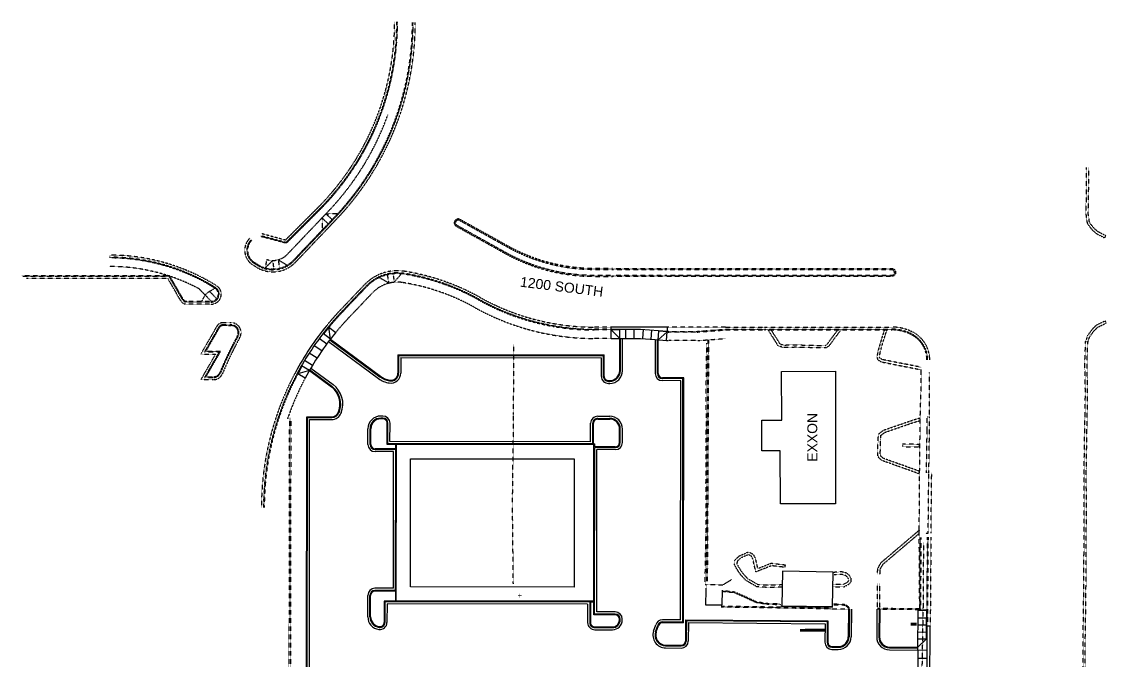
# Model space of a CAD drawing. Header units: feet. Extents: x 5121 to 5883, y 5614 to 6633.
# Drawn here: x 5121 to 5883, y 6119 to 6568 of the extents above; entities that cross this region are included whole.
import ezdxf
from ezdxf.xclip import XClip

# ---------------------------------------------------------------- set-up
doc = ezdxf.new("R2010")
doc.units = ezdxf.units.FT
doc.header["$MEASUREMENT"] = 0
doc.header["$XCLIPFRAME"] = 0
doc.linetypes.add('HIDDEN2', pattern=[0.1875, 0.125, -0.0625])
for name, color, linetype in [('cs-curb', 1, 'Continuous'), ('ex-bldg', 252, 'Continuous'), ('ex-curb', 252, 'HIDDEN2')]:
    doc.layers.add(name, color=color, linetype=linetype)
doc.layers.get('0').off()
doc.styles.get("Standard").update_dxf_attribs({"font": 'arial.ttf'})

# ---------------------------------------------------------------- blocks, each defined once
blk = doc.blocks.new('exsite')
for p, q in [((5466.32, 6291.89, 0.61), (5466.5, 6341.06, 1.44)), ((5465.56, 6227.9, 1.26), (5466.32, 6291.89, 0.61)), ((5466.14, 6172.95, 1.42), (5465.56, 6227.9, 1.26)), ((5754.33, 6201.96, 1.95), (5754.04, 6157.84, 1.74)), ((5754.04, 6157.84, 1.74), (5753.26, 6114.01, 1.42))]:
    blk.add_line(p, q)
blk.add_lwpolyline([(5739.59, 6269.29), (5751.02, 6269.08), (5751.05, 6270.86), (5739.63, 6271.08), (5739.59, 6269.29)], close=True)
at = {"const_width": 2}
for points in [[(5745.33, 6144.6), (5749.65, 6144.6)], [(5667.63, 6140.27), (5684.99, 6140.38)]]:
    blk.add_lwpolyline(points, dxfattribs=at)
at = {"layer": 'ex-bldg'}
for p, q in [((5601.45, 6158, 2.29), (5601.59, 6168.76, 2.36)), ((5612.92, 6168.55, 2.37), (5612.68, 6157.88, 2.89)), ((5612.68, 6157.88, 2.89), (5601.45, 6158, 2.29)), ((5689.94, 6156.65, 2.33), (5654.26, 6157.25, 2.17))]:
    blk.add_line(p, q, dxfattribs=at)
for points in [[(5654.65, 6322.14), (5692.45, 6322.2), (5692.6, 6229.14), (5653.79, 6229.07), (5653.74, 6266.26), (5640.86, 6266.24), (5640.81, 6287.93), (5654.71, 6287.95), (5654.65, 6322.14)], [(5654.91, 6157.29), (5690.33, 6156.6), (5690.81, 6181.13), (5655.39, 6181.82), (5654.91, 6157.29)]]:
    blk.add_lwpolyline(points, close=True, dxfattribs=at)
at = {"layer": 'ex-curb'}
for p, q in [((5328.56, 6436.94), (5305.95, 6414.32)), ((5332.28, 6438.53), (5306.4, 6412.65)), ((5332.64, 6438.19), (5306.55, 6412.09)), ((5336.26, 6434.74), (5307.33, 6404.38)), ((5334.45, 6432.84), (5342.92, 6433.06)), ((5338.79, 6428.71), (5334.45, 6432.84)), ((5340.6, 6430.61), (5311.68, 6400.24)), ((5340.97, 6430.26), (5312.04, 6399.9)), ((5342.05, 6429.23), (5313.13, 6398.86)), ((5340.34, 6427.43), (5313.13, 6398.86)), ((5331.69, 6429.95), (5331.9, 6421.47)), ((5336.04, 6425.81), (5331.69, 6429.95)), ((5306.4, 6412.65), (5288.66, 6417.4)), ((5305.95, 6414.32), (5289.05, 6418.85)), ((5306.55, 6412.09), (5288.53, 6416.92)), ((5285.47, 6395.43), (5282.97, 6397)), ((5286.27, 6396.7), (5283.76, 6398.27)), ((5286.53, 6397.12), (5284.04, 6398.69)), ((5292.8, 6400.75), (5291.75, 6394.79)), ((5291.75, 6394.79), (5296.99, 6400.04)), ((5296.99, 6400.04), (5297.78, 6393.95)), ((5300.96, 6400.55), (5307.09, 6396.76)), ((5300.96, 6400.55), (5301.75, 6394.46)), ((5224.58, 6389.33), (5120.66, 6389.33)), ((5224.29, 6388.83), (5121.52, 6388.83)), ((5223.42, 6387.33), (5124.12, 6387.33)), ((5232.37, 6371.83), (5223.42, 6387.33)), ((5232.37, 6371.83), (5223.42, 6387.33)), ((5233.67, 6372.58), (5224.29, 6388.83)), ((5233.67, 6372.58), (5224.29, 6388.83)), ((5234.11, 6372.83), (5224.58, 6389.33)), ((5234.11, 6372.83), (5224.58, 6389.33)), ((5371.77, 6388.29), (5371.57, 6388.74)), ((5371.77, 6388.29), (5378.48, 6384.29)), ((5377.46, 6390.72), (5378.48, 6384.29)), ((5381.42, 6391.35), (5382.43, 6384.91)), ((5387.58, 6390.78), (5382.43, 6384.91)), ((5387.58, 6390.78), (5387.63, 6391.28)), ((5249.5, 6375.83), (5245.29, 6380.13)), ((5252.69, 6378.44), (5256.52, 6380.57)), ((5344.85, 6365.47), (5361.45, 6382.9)), ((5345.93, 6364.44), (5362.53, 6381.86)), ((5346.29, 6364.09), (5362.89, 6381.52)), ((5378.48, 6384.28), (5382.43, 6384.91)), ((5249.5, 6375.83), (5247.09, 6371.35)), ((5249.5, 6375.83), (5252.59, 6378.38)), ((5253.87, 6371.33), (5249.5, 6375.83)), ((5257.7, 6373.13), (5252.59, 6378.38)), ((5350.63, 6359.95), (5367.24, 6377.38)), ((5253.87, 6371.33), (5236.71, 6371.33)), ((5253.87, 6370.83), (5236.71, 6370.83)), ((5253.87, 6369.33), (5236.71, 6369.33)), ((5257.78, 6353.83), (5246.53, 6334.33)), ((5259.08, 6353.08), (5249.12, 6335.83)), ((5259.52, 6352.83), (5249.99, 6336.33)), ((5267.83, 6356.33), (5262.11, 6356.33)), ((5267.83, 6354.83), (5262.11, 6354.83)), ((5266.28, 6354.33), (5262.11, 6354.33)), ((5263.85, 6354.33), (5267.83, 6354.33)), ((5534.88, 6353.25), (5522.91, 6353.25)), ((5534.88, 6351.75), (5522.91, 6351.75)), ((5534.88, 6351.25), (5522.91, 6351.25)), ((5574.33, 6349.83), (5575.38, 6349.75)), ((5574.36, 6350.33), (5575.38, 6350.25)), ((5615.34, 6353.25), (5574.58, 6353.25)), ((5575.38, 6350.25), (5595.37, 6350.25)), ((5595.38, 6349.75), (5575.38, 6349.75)), ((5595.37, 6350.25), (5615.32, 6351.75)), ((5595.38, 6349.75), (5615.34, 6351.25)), ((5534.88, 6345.25), (5522.91, 6345.25)), ((5573.88, 6343.84), (5574.93, 6343.77)), ((5595.38, 6343.75), (5575.38, 6343.75)), ((5595.83, 6343.77), (5615.34, 6345.23)), ((5256.92, 6334.33), (5246.52, 6316.33)), ((5246.53, 6334.33), (5256.92, 6334.33)), ((5259.52, 6335.83), (5249.12, 6317.83)), ((5249.12, 6335.83), (5259.52, 6335.83)), ((5260.38, 6336.33), (5249.99, 6318.33)), ((5249.99, 6336.33), (5260.38, 6336.33)), ((5249.99, 6318.33), (5255.35, 6318.33)), ((5758.59, 6290.16), (5758.53, 6321.34)), ((5246.52, 6316.33), (5255.35, 6316.33)), ((5249.12, 6317.83), (5255.35, 6317.83)), ((5756.92, 6281.38), (5756.93, 6290.16)), ((5756.93, 6290.16), (5758.59, 6290.16)), ((5758.59, 6290.16), (5758.59, 6290.16)), ((5756.47, 6250.92), (5756.92, 6281.38)), ((5758.13, 6250.92), (5756.47, 6250.92)), ((5757.64, 6208.53), (5758.13, 6250.92)), ((5758.13, 6250.92), (5758.13, 6250.92)), ((5759.64, 6208.51), (5760.13, 6250.9)), ((5755.9, 6208.38), (5757.64, 6208.53))]:
    blk.add_line(p, q, dxfattribs=at)
at = {"layer": 'ex-curb', "flags": 128}
for points in [[(5868.76, 6465.3), (5868.77, 6452.16), (5868.41, 6432.82), (5869.32, 6426.48), (5870.71, 6424.29), (5872.82, 6421.55), (5876.07, 6418.77), (5881.73, 6415.86), (5882.51, 6417.37), (5877.02, 6420.19), (5874.06, 6422.73), (5872.1, 6425.27), (5870.95, 6427.08), (5870.11, 6432.93), (5870.47, 6452.14), (5870.46, 6465.3)], [(5535.81, 6394.38), (5572.64, 6394.38)], [(5572.64, 6393.55), (5535.81, 6393.55)], [(5535.81, 6389.71), (5572.64, 6389.71)], [(5572.64, 6388.88), (5535.81, 6388.88)], [(5696.27, 6351.25), (5691.56, 6344.96), (5687.82, 6339.9), (5685.87, 6338.63), (5675.25, 6338.77), (5666.04, 6339.05), (5655.57, 6338.94), (5652.26, 6340.07), (5649.66, 6344.19), (5645.75, 6350.5), (5645.32, 6351.25)], [(5647.29, 6351.25), (5651.1, 6345.09), (5653.38, 6341.48), (5655.84, 6340.64), (5666.06, 6340.75), (5675.29, 6340.47), (5685.38, 6340.34), (5686.64, 6341.16), (5690.2, 6345.98), (5694.15, 6351.25)], [(5726.88, 6351.25), (5724.7, 6344.48), (5722.52, 6336.97), (5721.59, 6332.21), (5722.3, 6330.23), (5724.89, 6328.75), (5752.72, 6323.29)], [(5752.73, 6325.02), (5725.49, 6330.36), (5723.69, 6331.39), (5723.35, 6332.34), (5724.17, 6336.57), (5726.32, 6343.98), (5728.66, 6351.25)], [(5602.64, 6172.09), (5600.89, 6172.12), (5601.57, 6210.41), (5601.74, 6223.38), (5601.52, 6243.8), (5601.73, 6266.07), (5601.77, 6289.39), (5601.72, 6312.3), (5601.92, 6329.94), (5602.22, 6341.84)], [(5602.1, 6174.88), (5602.98, 6344.3)], [(5602.65, 6174.88), (5603.53, 6344.34)], [(5866.27, 6071.18), (5866.4, 6080), (5866.41, 6101.91), (5866.5, 6133.17), (5866.8, 6152.79), (5867.09, 6177.85), (5867.18, 6203.52), (5867.3, 6225.1), (5867.2, 6251.49), (5867.63, 6277.16), (5868.14, 6306.69), (5867.75, 6328.57), (5868.3, 6343.17)], [(5867.81, 6071.16), (5867.94, 6079.99), (5867.95, 6101.91), (5868.04, 6133.16), (5868.34, 6152.78), (5868.63, 6177.84), (5868.72, 6203.52), (5868.84, 6225.1), (5868.74, 6251.48), (5869.17, 6277.13), (5869.68, 6306.69), (5869.29, 6328.56), (5869.84, 6343.11)], [(5751.35, 6209.81), (5751.64, 6250.06), (5751.64, 6250.06), (5752.06, 6289.46), (5752.64, 6308.79), (5752.72, 6323.29)], [(5308.74, 6289.52), (5308.27, 6010.98)], [(5309.74, 6289.52), (5309.27, 6010.98)], [(5751.64, 6250.06), (5725.48, 6259.4), (5723.33, 6260.95), (5722.22, 6263.18), (5722.41, 6273.26), (5722.8, 6278.11), (5726.16, 6280.8), (5736.54, 6284.36), (5746.76, 6287.88), (5752.06, 6289.46)], [(5758.13, 6250.92), (5758.58, 6281.38), (5758.59, 6290.16)], [(5751.66, 6251.91), (5726.3, 6260.96), (5724.7, 6262.12), (5723.98, 6263.58), (5724.16, 6273.17), (5724.48, 6277.22), (5727.02, 6279.24), (5737.11, 6282.71), (5747.29, 6286.21), (5752.04, 6287.63)], [(5756.16, 6154.42), (5751.72, 6154.26), (5751.35, 6210.53), (5724.36, 6187.6), (5722, 6183.54), (5721.79, 6179.71)], [(5751.36, 6208.25), (5725.72, 6186.46), (5723.72, 6183.03), (5723.54, 6179.62)], [(5751.94, 6205.4), (5751.72, 6154.72)], [(5752.49, 6205.4), (5752.27, 6154.72)], [(5757, 6205.62), (5756.53, 6143.24)], [(5757.55, 6205.62), (5757.08, 6143.23)], [(5759.55, 6205.61), (5759.08, 6143.22)], [(5655.17, 6170.61), (5645.38, 6170.33), (5637.37, 6170.77), (5629.52, 6175.32), (5625.75, 6179.46), (5623.08, 6183.46), (5621.46, 6186.58), (5621.67, 6189.35), (5624.74, 6192.43), (5630.92, 6195.11), (5631.83, 6195.2), (5634.63, 6193.73), (5636.1, 6190.91), (5637.78, 6183.66), (5647.38, 6187.4), (5657.1, 6186.25), (5656.89, 6184.51), (5647.61, 6185.61), (5636.53, 6181.3), (5634.45, 6190.3), (5633.33, 6192.44), (5631.48, 6193.41), (5631.37, 6193.4), (5625.74, 6190.96), (5623.37, 6188.57), (5623.24, 6186.94), (5624.59, 6184.35), (5627.13, 6180.54), (5630.63, 6176.7), (5637.88, 6172.49), (5645.4, 6172.08), (5655.12, 6172.36)], [(5690.61, 6170.88), (5698.45, 6170.83), (5701.81, 6172.56), (5703.55, 6174.35), (5703.6, 6176.72), (5702.38, 6178.63), (5700.35, 6180.4), (5696.97, 6181.31), (5693.58, 6181.16), (5691.27, 6180.9)], [(5601.6, 6168.95), (5601.78, 6172.45), (5613.44, 6172.22), (5619.47, 6175.86)], [(5690.62, 6172.63), (5698.03, 6172.58), (5700.76, 6173.99), (5701.82, 6175.08), (5701.84, 6176.23), (5701.04, 6177.48), (5699.5, 6178.82), (5696.78, 6179.55), (5693.72, 6179.41), (5691.47, 6179.16)], [(5621.61, 6166.55), (5612.89, 6167.51)], [(5654.12, 6158.71), (5645.05, 6158.96), (5637, 6160.18), (5628.95, 6163.92), (5621.67, 6167.09), (5612.95, 6168.05)], [(5628.73, 6163.42), (5621.45, 6166.59)], [(5721.82, 6173.18), (5721.8, 6157.54), (5721.88, 6154.96)], [(5723.55, 6173.17), (5723.54, 6157.56), (5723.62, 6154.96)], [(5636.76, 6159.68), (5628.72, 6163.42)], [(5644.97, 6158.42), (5636.91, 6159.63)], [(5654.11, 6158.16), (5645.04, 6158.41)], [(5690.12, 6158.79), (5697.33, 6158.67)], [(5697.3, 6158.67), (5697.76, 6158.66), (5698.22, 6158.62), (5698.67, 6158.53), (5699.11, 6158.4), (5699.54, 6158.24), (5699.95, 6158.03), (5700.34, 6157.79), (5700.71, 6157.52), (5701.05, 6157.21), (5701.37, 6156.88), (5701.65, 6156.51), (5701.9, 6156.13), (5702.11, 6155.72), (5702.29, 6155.3)], [(5690.11, 6158.24), (5697.32, 6158.12), (5697.32, 6158.12), (5697.73, 6158.11), (5698.14, 6158.07), (5698.54, 6157.99), (5698.94, 6157.88), (5699.32, 6157.73), (5699.69, 6157.55), (5700.03, 6157.34), (5700.36, 6157.09), (5700.67, 6156.82), (5700.95, 6156.52), (5701.2, 6156.2), (5701.42, 6155.85), (5701.61, 6155.49), (5701.77, 6155.11), (5701.77, 6155.11), (5689.96, 6155.2), (5654.22, 6155.89), (5612.29, 6156.53), (5612.27, 6157.67)], [(5654.23, 6156.44), (5612.29, 6157.08)], [(5689.97, 6155.75), (5654.23, 6156.44)], [(5751.67, 6154.71), (5722.25, 6155.02), (5722.25, 6154.97)], [(5751.68, 6155.26), (5722.26, 6155.57)]]:
    blk.add_lwpolyline(points, dxfattribs=at)
for points in [[(5535.81, 6394.38), (5522.87, 6394.38, -0.042297), (5501.99, 6396.15, -0.042299), (5481.7, 6401.41, -0.042302), (5462.59, 6410), (5428.67, 6428.85, 0.414001), (5425, 6427.8), (5424.99, 6427.79, 0.416241), (5426.06, 6424.11), (5459.81, 6405.29, 0.042422), (5479.81, 6396.26, 0.042418), (5501.05, 6390.74, 0.042416), (5522.93, 6388.88), (5535.81, 6388.88)], [(5535.81, 6393.55), (5522.87, 6393.55, -0.042297), (5501.85, 6395.33, -0.042299), (5481.42, 6400.62, -0.042302), (5462.18, 6409.28), (5428.21, 6428.16, 0.414005), (5425.76, 6427.46), (5425.69, 6427.32, 0.413957), (5426.38, 6424.87), (5460.21, 6406.01, 0.042422), (5480.09, 6397.04, 0.042418), (5501.19, 6391.56, 0.042416), (5522.93, 6389.71), (5535.8, 6389.71)], [(5572.64, 6394.38), (5732.02, 6394.38, -0.414214), (5734.77, 6391.63, -0.414214), (5732.02, 6388.88), (5572.64, 6388.88)], [(5572.64, 6389.71), (5732.02, 6389.71), (5732.02, 6389.71, 0.414214), (5733.94, 6391.63, 0.414214), (5732.02, 6393.55), (5732.02, 6393.55), (5572.64, 6393.55)]]:
    blk.add_lwpolyline(points, format="xyb", dxfattribs=at)
at = {"layer": 'ex-curb'}
for points in [[(5441.76, 6372.35, 0.042424), (5467.48, 6360.74, 0.042421), (5494.79, 6353.64, 0.04242), (5522.91, 6351.25, 0.04242)], [(5442, 6372.78, 0.042424), (5467.65, 6361.21, 0.042421), (5494.87, 6354.13, 0.04242), (5522.91, 6351.75, 0.04242)], [(5442.73, 6374.09, 0.042424), (5468.14, 6362.63, 0.042421), (5495.13, 6355.61, 0.04242), (5522.91, 6353.25, 0.04242)], [(5438.84, 6367.11, 0.042425), (5465.48, 6355.08, 0.042422), (5493.78, 6347.72, 0.04242), (5522.91, 6345.25, 0.04242)]]:
    blk.add_lwpolyline(points, format="xyb", dxfattribs=at)
at = {"layer": 'ex-curb', "flags": 128}
blk.add_lwpolyline([(5882.82, 6355.99), (5882.13, 6357.53), (5879.02, 6356.14), (5875.74, 6354.51), (5872.77, 6351.55), (5869.54, 6347.15), (5868.3, 6343.17), (5869.92, 6342.69), (5871.08, 6346.39), (5874.06, 6350.45), (5876.74, 6353.13), (5879.75, 6354.62)], close=True, dxfattribs=at)
at = {"layer": 'ex-curb'}
for points in [[(5536.11, 6353.25), (5535.47, 6353.25)], [(5615.32, 6351.75), (5642.66, 6351.75), (5732.16, 6351.75)], [(5615.34, 6353.25), (5642.69, 6353.25), (5732.16, 6353.25)], [(5615.34, 6351.25), (5642.65, 6351.25), (5732.16, 6351.25)]]:
    blk.add_lwpolyline(points, dxfattribs=at)
for centre, radius, start, end in [((5197.75, 6567.75), 185, 315, 0), ((5197.75, 6567.75), 186.5, 316.15471, 0), ((5197.75, 6567.75), 187, 316.1553, 0), ((5197.25, 6567.16), 200, 315.67509, 0), ((5197.25, 6567.16), 198, 316.39139, 0), ((5197.25, 6567.16), 198.5, 316.39138, 0), ((5197.25, 6567.16), 192, 316.39139, 340.30306), ((5289.37, 6407.15), 12, 135, 237.77533), ((5289.36, 6407.15), 10.5, 135.02863, 237.77186), ((5289.37, 6407.15), 10, 135, 237.77111), ((5182.35, 6261.83), 142, 58.01082, 90), ((5182.35, 6261.83), 142, 58.01082, 90), ((5182.35, 6261.83), 140.5, 58.01082, 90), ((5182.35, 6261.83), 140.5, 58.01082, 90), ((5297.2, 6414.04), 14, 251.70886, 316.38794), ((5182.35, 6261.83), 140, 58.01082, 90), ((5182.35, 6261.83), 140, 58.01082, 90), ((5182.35, 6261.83), 134, 61.98696, 90), ((5182.35, 6261.83), 134, 61.98696, 90), ((5297.2, 6414.04), 22, 237.77641, 316.38882), ((5297.2, 6414.04), 20.5, 237.77442, 316.38763), ((5297.2, 6414.04), 20, 237.77736, 316.38794), ((5384.62, 6360.82), 32, 81.0752, 136.38548), ((5384.62, 6360.82), 30.5, 81.0752, 136.38548), ((5384.62, 6360.82), 30, 81.0752, 136.38548), ((5364.74, 6234.25), 158.12, 60.85052, 81.0752), ((5364.74, 6234.25), 158.62, 60.85052, 81.0752), ((5364.74, 6234.25), 160.12, 60.85052, 81.0752), ((5253.87, 6376.33), 7, 270, 58.01082), ((5253.87, 6376.33), 5.5, 270, 58.01082), ((5253.87, 6376.33), 5, 270, 58.01082), ((5384.62, 6360.82), 24, 81.0752, 136.38548), ((5364.74, 6234.25), 152.12, 60.85052, 81.0752), ((5236.71, 6374.33), 5, 210, 270), ((5236.71, 6374.33), 3.5, 210, 270), ((5236.71, 6374.33), 3, 210, 270), ((5491.1, 6226.14), 202, 136.38731, 140.60898), ((5490.6, 6226.34), 200, 136.32995, 140.54927), ((5490.6, 6226.34), 199.5, 136.33238, 140.54729), ((5490.6, 6226.34), 193.5, 136.38828, 140.49261), ((5262.11, 6351.33), 5, 90, 150), ((5262.11, 6351.33), 3.5, 90, 150), ((5262.11, 6351.33), 3, 90, 150), ((5267.83, 6349.33), 7, 331.11043, 90), ((5267.83, 6349.33), 5.5, 331.11043, 90), ((5267.83, 6349.33), 5, 331.11043, 90), ((5732.16, 6321.25), 32, 62.60726, 90), ((5732.16, 6321.25), 30.5, 62.60726, 90), ((5732.16, 6321.25), 30, 62.60726, 90), ((5736.76, 6330.13), 22, 360, 62.60726), ((5491.1, 6226.14), 250, 151.11043, 157.59431), ((5491.1, 6226.14), 249.5, 151.11043, 157.59431), ((5491.1, 6226.14), 248, 151.11043, 157.59431), ((5736.76, 6330.13), 20, 360, 62.60726), ((5736.76, 6330.13), 20.5, 360, 62.60726), ((5255.35, 6323.33), 5, 270, 337.59431), ((5255.35, 6323.33), 5.5, 270, 337.59431), ((5255.35, 6323.33), 7, 270, 337.59431), ((5491.1, 6226.14), 202, 151.85452, 179.92451), ((5490.6, 6226.34), 200, 151.84952, 179.94882), ((5490.6, 6226.34), 199.5, 151.85617, 179.95338), ((5490.6, 6226.34), 193.5, 151.90899, 161.18188)]:
    blk.add_arc(centre, radius, start, end, dxfattribs=at)
at = {"insert": (5469.2, 6162.76, 1.38), "char_height": 3.75, "attachment_point": 7}
blk.add_mtext('+', dxfattribs=at)
blk.add_mtext('+', dxfattribs=at)

msp = doc.modelspace()

# ---------------------------------------------------------------- linework, layer by layer
at = {"layer": 'cs-curb'}
for p, q in [((5337.58, 6344.74), (5336.57, 6353.11)), ((5336.57, 6353.11), (5341.32, 6349.44)), ((5534.88, 6351.25), (5534.88, 6353.25)), ((5574.58, 6353.25), (5534.88, 6353.25)), ((5534.88, 6345.25), (5534.88, 6351.25)), ((5534.88, 6351.25), (5540.88, 6345.25)), ((5540.88, 6351.25), (5534.88, 6351.25)), ((5540.88, 6345.25), (5540.88, 6351.25)), ((5545.08, 6345.25), (5545.09, 6351.76)), ((5551.08, 6345.25), (5551.09, 6351.75)), ((5557.08, 6345.12), (5557.57, 6351.59)), ((5563.07, 6344.67), (5563.55, 6351.14)), ((5567.88, 6344.3), (5568.33, 6350.28)), ((5567.88, 6344.3), (5574.33, 6349.83)), ((5574.33, 6349.83), (5568.33, 6350.28)), ((5573.88, 6343.84), (5574.33, 6349.83)), ((5574.33, 6349.83), (5574.36, 6350.33)), ((5574.36, 6350.33), (5574.58, 6353.25)), ((5335, 6341.33), (5329.77, 6345.19)), ((5337.58, 6344.74), (5332.44, 6348.72)), ((5336.37, 6343.16), (5371.49, 6317.12)), ((5337.27, 6344.35), (5372.38, 6318.32)), ((5337.58, 6344.74), (5372.68, 6318.72)), ((5534.88, 6345.25), (5542.88, 6345.25)), ((5540.86, 6322.64), (5540.88, 6345.25)), ((5541.36, 6322.64), (5541.38, 6345.25)), ((5565.88, 6344.45), (5573.88, 6343.84)), ((5567.36, 6320.61), (5567.38, 6344.33)), ((5567.86, 6320.61), (5567.88, 6344.3)), ((5328.18, 6331.46), (5322.72, 6334.99)), ((5331.52, 6336.45), (5326.17, 6340.15)), ((5385.02, 6333.77), (5385.01, 6320.9)), ((5385.02, 6333.77), (5530.02, 6333.65)), ((5530.01, 6318.65), (5530.02, 6333.65)), ((5325, 6326.37), (5319.44, 6329.73)), ((5385.52, 6333.27), (5385.51, 6320.9)), ((5385.52, 6333.27), (5529.52, 6333.15)), ((5387.02, 6331.77), (5387.01, 6320.9)), ((5387.02, 6331.77), (5528.02, 6331.65)), ((5528.01, 6318.65), (5528.02, 6331.65)), ((5529.51, 6318.65), (5529.52, 6333.15)), ((5322.83, 6322.69), (5314.72, 6320.43)), ((5319.93, 6317.44), (5314.72, 6320.43)), ((5322.83, 6322.69), (5317.2, 6325.92)), ((5322.83, 6322.69), (5338.26, 6311.25)), ((5323.08, 6323.13), (5338.56, 6311.66)), ((5323.84, 6324.43), (5339.45, 6312.86)), ((5533.01, 6315.64), (5533.85, 6315.64)), ((5533.01, 6315.14), (5533.85, 6315.14)), ((5533.01, 6313.64), (5533.85, 6313.64)), ((5585.85, 6317.59), (5570.85, 6317.61)), ((5585.35, 6317.09), (5570.85, 6317.11)), ((5583.85, 6315.59), (5570.85, 6315.61)), ((5583.71, 6147.59), (5583.85, 6315.59)), ((5585.2, 6146.09), (5585.35, 6317.09)), ((5585.7, 6145.59), (5585.85, 6317.59)), ((5320.44, 5668.23), (5320.99, 6290.23)), ((5320.94, 5668.73), (5321.49, 6289.73)), ((5320.99, 6290.23), (5338.5, 6290.22)), ((5321.49, 6289.73), (5338.5, 6289.72)), ((5322.45, 5670.23), (5322.98, 6288.23)), ((5322.98, 6288.23), (5338.5, 6288.22)), ((5374.48, 6290.78), (5372.99, 6290.78)), ((5374.48, 6289.28), (5372.99, 6289.28)), ((5374.48, 6288.78), (5372.99, 6288.78)), ((5374.48, 6290.78), (5374.48, 6290.78)), ((5374.48, 6289.28), (5374.48, 6289.28)), ((5374.48, 6288.78), (5374.48, 6288.78)), ((5525.48, 6290.65), (5533.83, 6290.64)), ((5525.48, 6289.15), (5533.83, 6289.14)), ((5525.48, 6288.65), (5533.83, 6288.64)), ((5363.97, 6270.79), (5363.98, 6281.79)), ((5365.47, 6270.79), (5365.48, 6281.79)), ((5365.97, 6270.79), (5365.98, 6281.79)), ((5377.46, 6270.78), (5377.47, 6285.78)), ((5377.96, 6271.28), (5377.97, 6285.78)), ((5379.46, 6272.78), (5379.47, 6285.78)), ((5520.46, 6272.65), (5520.47, 6285.65)), ((5521.96, 6271.15), (5521.97, 6285.65)), ((5522.46, 6271.15), (5522.47, 6285.65)), ((5540.81, 6272.15), (5540.82, 6281.64)), ((5541.31, 6272.15), (5541.32, 6281.64)), ((5542.81, 6272.15), (5542.82, 6281.63)), ((5520.46, 6272.65), (5379.46, 6272.78)), ((5383.47, 6267.77), (5368.97, 6267.79)), ((5383.47, 6267.27), (5368.97, 6267.29)), ((5381.97, 6265.77), (5368.97, 6265.79)), ((5383.47, 6270.77), (5377.46, 6270.78)), ((5521.96, 6271.15), (5377.96, 6271.28)), ((5381.88, 6169.77), (5381.97, 6265.77)), ((5383.38, 6168.27), (5383.47, 6267.27)), ((5383.47, 6267.77), (5383.47, 6270.77)), ((5383.87, 6160.77), (5383.97, 6270.77)), ((5522.81, 6270.65), (5383.97, 6270.77)), ((5522.46, 6271.15), (5523.31, 6271.15)), ((5522.72, 6160.65), (5522.81, 6270.65)), ((5523.21, 6151.67), (5523.31, 6268.67)), ((5523.31, 6269.17), (5523.31, 6271.15)), ((5537.81, 6269.15), (5523.31, 6269.17)), ((5537.81, 6268.65), (5523.31, 6268.67)), ((5524.71, 6153.17), (5524.81, 6267.17)), ((5537.81, 6267.15), (5524.81, 6267.17)), ((5381.88, 6169.77), (5368.88, 6169.79)), ((5383.38, 6168.27), (5368.88, 6168.29)), ((5383.38, 6167.77), (5368.88, 6167.79)), ((5383.38, 6167.77), (5383.37, 6160.77)), ((5363.86, 6149.79), (5363.88, 6164.79)), ((5365.36, 6149.79), (5365.38, 6164.79)), ((5365.86, 6149.79), (5365.88, 6164.79)), ((5375.37, 6160.78), (5375.36, 6145.81)), ((5383.37, 6160.77), (5375.37, 6160.78)), ((5375.87, 6160.28), (5375.86, 6145.81)), ((5519.87, 6160.15), (5375.87, 6160.28)), ((5377.37, 6158.78), (5377.36, 6145.81)), ((5518.37, 6158.66), (5377.37, 6158.78)), ((5522.72, 6160.65), (5383.87, 6160.77)), ((5518.37, 6158.66), (5518.36, 6145.66)), ((5519.87, 6160.15), (5519.86, 6145.65)), ((5520.37, 6160.15), (5520.36, 6145.65)), ((5520.37, 6160.15), (5522.72, 6160.15)), ((5522.71, 6151.17), (5522.72, 6160.15)), ((5537.71, 6151.15), (5522.71, 6151.17)), ((5537.71, 6151.65), (5523.21, 6151.67)), ((5537.71, 6153.15), (5524.71, 6153.17)), ((5701.77, 6155.11), (5701.54, 6135.75)), ((5702.27, 6155.1), (5702.04, 6135.74)), ((5703.77, 6155.08), (5703.54, 6135.72)), ((5721.62, 6155.03), (5721.46, 6135.61)), ((5723.12, 6155.01), (5722.96, 6135.6)), ((5723.62, 6155.01), (5723.46, 6135.59)), ((5750.61, 6154.42), (5756.61, 6154.43)), ((5540.71, 6147.64), (5540.71, 6148.15)), ((5541.21, 6147.64), (5541.21, 6148.15)), ((5542.71, 6147.64), (5542.71, 6148.15)), ((5564.68, 6139.7), (5566.18, 6144.19)), ((5566.1, 6139.22), (5567.6, 6143.72)), ((5566.58, 6139.07), (5568.08, 6143.56)), ((5583.71, 6147.59), (5570.93, 6147.61)), ((5585.2, 6146.09), (5570.93, 6146.11)), ((5585.7, 6145.59), (5570.93, 6145.61)), ((5587.22, 6147.73), (5587.1, 6132.73)), ((5587.22, 6147.73), (5687.22, 6146.9)), ((5587.72, 6147.23), (5587.6, 6132.73)), ((5587.72, 6147.23), (5686.71, 6146.4)), ((5589.21, 6145.72), (5589.1, 6132.72)), ((5589.21, 6145.72), (5685.2, 6144.91)), ((5685.2, 6144.91), (5685.09, 6131.91)), ((5686.71, 6146.4), (5686.59, 6131.9)), ((5687.22, 6146.9), (5687.09, 6131.9)), ((5756.5, 6134.32), (5756.53, 6143.24)), ((5759.03, 6143.23), (5756.53, 6143.24)), ((5756.88, 6095.31), (5757.03, 6143.24)), ((5758.88, 6095.29), (5759.03, 6143.23)), ((5523.36, 6142.65), (5535.7, 6142.64)), ((5523.36, 6142.15), (5535.7, 6142.14)), ((5523.36, 6140.65), (5535.7, 6140.64)), ((5573.14, 6127.85), (5584.05, 6127.76)), ((5573.16, 6129.85), (5584.07, 6129.76)), ((5573.16, 6129.35), (5584.07, 6129.26)), ((5690.06, 6128.37), (5694.47, 6128.33)), ((5690.07, 6128.87), (5694.48, 6128.83)), ((5730.4, 6128.53), (5750.47, 6128.37)), ((5730.4, 6128.03), (5750.47, 6127.87)), ((5750.48, 6128.36), (5756.5, 6134.32)), ((5750.51, 6134.37), (5757, 6134.31)), ((5690.05, 6126.87), (5694.46, 6126.83)), ((5730.39, 6126.53), (5756.98, 6126.31)), ((5750.47, 6126.37), (5750.42, 6103.36)), ((5750.45, 6120.61), (5756.96, 6120.59))]:
    msp.add_line(p, q, dxfattribs=at)
for points in [[(5534.88, 6351.75), (5555.44, 6351.75), (5574.36, 6350.33)], [(5542.86, 6322.63), (5542.88, 6345.25), (5555.41, 6345.25), (5565.88, 6344.45), (5565.86, 6320.61)], [(5393.97, 6260.76), (5508.97, 6260.66), (5508.89, 6170.66), (5393.89, 6170.76), (5393.89, 6170.76), (5393.97, 6260.76)], [(5750.47, 6126.37), (5750.61, 6154.47)], [(5756.53, 6143.24), (5756.61, 6154.43)], [(5756.55, 6143.82), (5750.56, 6143.85)], [(5756.58, 6148.82), (5750.59, 6148.85)], [(5756.53, 6138.82), (5750.54, 6138.85)]]:
    msp.add_lwpolyline(points, dxfattribs=at)
for centre, radius, start, end in [((5491.1, 6226.14), 202, 140.60903, 151.85457), ((5491.1, 6226.14), 200.5, 140.59637, 151.86694), ((5491.1, 6226.14), 194, 140.53892, 151.92474), ((5491.1, 6226.14), 200, 140.59201, 142.31088), ((5491.1, 6226.14), 200, 150.15271, 151.87158), ((5381.61, 6330.77), 15.5, 233.45138, 260.78887), ((5381.61, 6330.77), 15, 233.45138, 260.78887), ((5380.01, 6320.9), 7, 260.78887, 359.95024), ((5380.01, 6320.9), 5.5, 260.78887, 359.95024), ((5380.01, 6320.9), 5, 260.78887, 359.95024), ((5533.01, 6318.64), 5, 179.95024, 269.95024), ((5533.01, 6318.64), 3.5, 179.95024, 269.95024), ((5533.01, 6318.64), 3, 179.95024, 269.95024), ((5533.86, 6322.64), 7, 269.95024, 359.95024), ((5533.86, 6322.64), 7.5, 269.95024, 359.95024), ((5533.86, 6322.64), 9, 269.95024, 359.95024), ((5570.86, 6320.61), 5, 179.95024, 269.94465), ((5570.86, 6320.61), 3.5, 179.95024, 269.94465), ((5570.86, 6320.61), 3, 179.95024, 269.94465), ((5329.33, 6299.2), 15, 338.24361, 53.45138), ((5329.33, 6299.2), 15.5, 338.24361, 53.45138), ((5329.33, 6299.2), 17, 338.24361, 53.45138), ((5381.61, 6330.77), 17, 233.45138, 260.78887), ((5338.5, 6295.22), 5, 269.95, 338.70789), ((5338.5, 6295.22), 5.5, 269.95, 338.70789), ((5338.5, 6295.22), 7, 269.95, 338.70789), ((5372.98, 6281.78), 32, 158.24361, 158.70789), ((5372.98, 6281.78), 31.5, 158.24361, 158.70789), ((5372.98, 6281.78), 30, 158.24361, 158.70789), ((5372.98, 6281.78), 9, 89.95024, 179.95), ((5372.98, 6281.78), 7.5, 89.95024, 179.95), ((5372.98, 6281.78), 7, 89.95024, 179.95), ((5374.47, 6285.78), 5, 359.95024, 89.95024), ((5374.47, 6285.78), 3.5, 359.95024, 89.95024), ((5374.47, 6285.78), 3, 359.95, 89.95024), ((5525.47, 6285.65), 5, 89.95024, 179.95024), ((5525.47, 6285.65), 3.5, 89.95024, 179.95024), ((5525.47, 6285.65), 3, 89.95024, 179.95024), ((5533.82, 6281.64), 9, 359.95024, 89.95024), ((5533.82, 6281.64), 7.5, 359.95024, 89.95024), ((5533.82, 6281.64), 7, 359.95024, 89.95024), ((5368.97, 6270.79), 5, 179.95, 269.95), ((5368.97, 6270.79), 3.5, 179.95, 269.95), ((5368.97, 6270.79), 3, 179.95, 269.95), ((5537.81, 6272.15), 3, 269.95024, 359.95024), ((5537.81, 6272.15), 3.5, 269.95024, 359.95024), ((5537.81, 6272.15), 5, 269.95024, 359.95024), ((5368.88, 6164.79), 5, 89.95024, 179.95), ((5368.88, 6164.79), 3.5, 89.95024, 179.95), ((5368.88, 6164.79), 3, 89.95024, 179.95), ((5537.71, 6148.15), 5, 359.95024, 89.95024), ((5537.71, 6148.15), 3.5, 359.95024, 89.95024), ((5537.71, 6148.15), 3, 359.95024, 89.95024), ((5372.86, 6149.78), 9, 179.95, 262.77004), ((5372.86, 6149.78), 7.5, 179.95, 262.77004), ((5372.86, 6149.78), 7, 179.95, 262.77004), ((5372.36, 6145.81), 5, 262.77004, 359.95024), ((5372.36, 6145.81), 3.5, 262.77004, 359.95024), ((5372.36, 6145.81), 3, 262.77004, 359.95024), ((5523.36, 6145.65), 5, 179.95024, 269.95024), ((5523.36, 6145.65), 3.5, 179.95024, 269.95024), ((5523.36, 6145.65), 3, 179.95024, 269.95024), ((5535.71, 6147.64), 5, 269.95024, 359.95024), ((5535.71, 6147.64), 5.5, 269.95024, 359.95024), ((5535.71, 6147.64), 7, 269.95024, 359.95024), ((5570.92, 6142.61), 5, 89.94465, 161.54404), ((5570.92, 6142.61), 3.5, 89.94465, 161.54404), ((5570.92, 6142.61), 3, 89.94465, 161.54404), ((5573.22, 6136.85), 9, 161.54404, 269.52046), ((5573.22, 6136.85), 7.5, 161.54404, 269.52046), ((5573.22, 6136.85), 7, 161.54404, 269.52046), ((5694.54, 6135.83), 9, 269.52046, 359.30073), ((5694.54, 6135.83), 7.5, 269.52046, 359.30073), ((5694.54, 6135.83), 7, 269.52046, 359.30073), ((5730.46, 6135.53), 9, 179.52046, 269.52046), ((5730.46, 6135.53), 7.5, 179.52046, 269.52046), ((5730.46, 6135.53), 7, 179.52046, 269.52046), ((5584.1, 6132.76), 5, 269.52046, 359.52046), ((5584.1, 6132.76), 3, 269.52046, 359.52046), ((5584.1, 6132.76), 3.5, 269.52046, 359.52046), ((5690.09, 6131.87), 5, 179.52046, 269.52046), ((5690.09, 6131.87), 3.5, 179.52046, 269.52046), ((5690.09, 6131.87), 3, 179.52046, 269.52046)]:
    msp.add_arc(centre, radius, start, end, dxfattribs=at)

# ---------------------------------------------------------------- block references
at = {"layer": 'ex-curb'}
ref = msp.add_blockref('exsite', (0, 0), dxfattribs=at)
XClip(ref).set_block_clipping_path([(5036.6305166978, 5443.9615894741), (6030.2493924513, 6633.2401883898)])

# ---------------------------------------------------------------- texts
at = {"layer": 'cs-curb'}
for s, rotation, p in [('1200 SOUTH', 352.95218, (5470.58, 6381.69)), ('EXXON', 90, (5679.72, 6258.69))]:
    msp.add_text(s, height=7, rotation=rotation, dxfattribs=at).set_placement(p)

doc.saveas('drawing.dxf')
